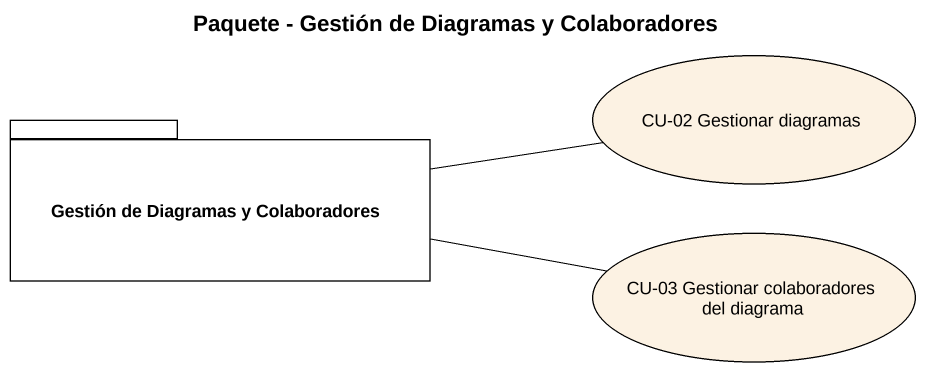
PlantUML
@startuml
title Paquete - Gestión de Diagramas y Colaboradores
usecase "CU-02 Gestionar diagramas" as CU_02_Gestionar_diagramas
package "Gestión de Diagramas y Colaboradores" as Gestión_de_Diagramas_y {
}
usecase "CU-03 Gestionar colaboradores del diagrama" as CU_03_Gestionar
Gestión_de_Diagramas_y -right- CU_02_Gestionar_diagramas
Gestión_de_Diagramas_y -right- CU_03_Gestionar
@enduml
